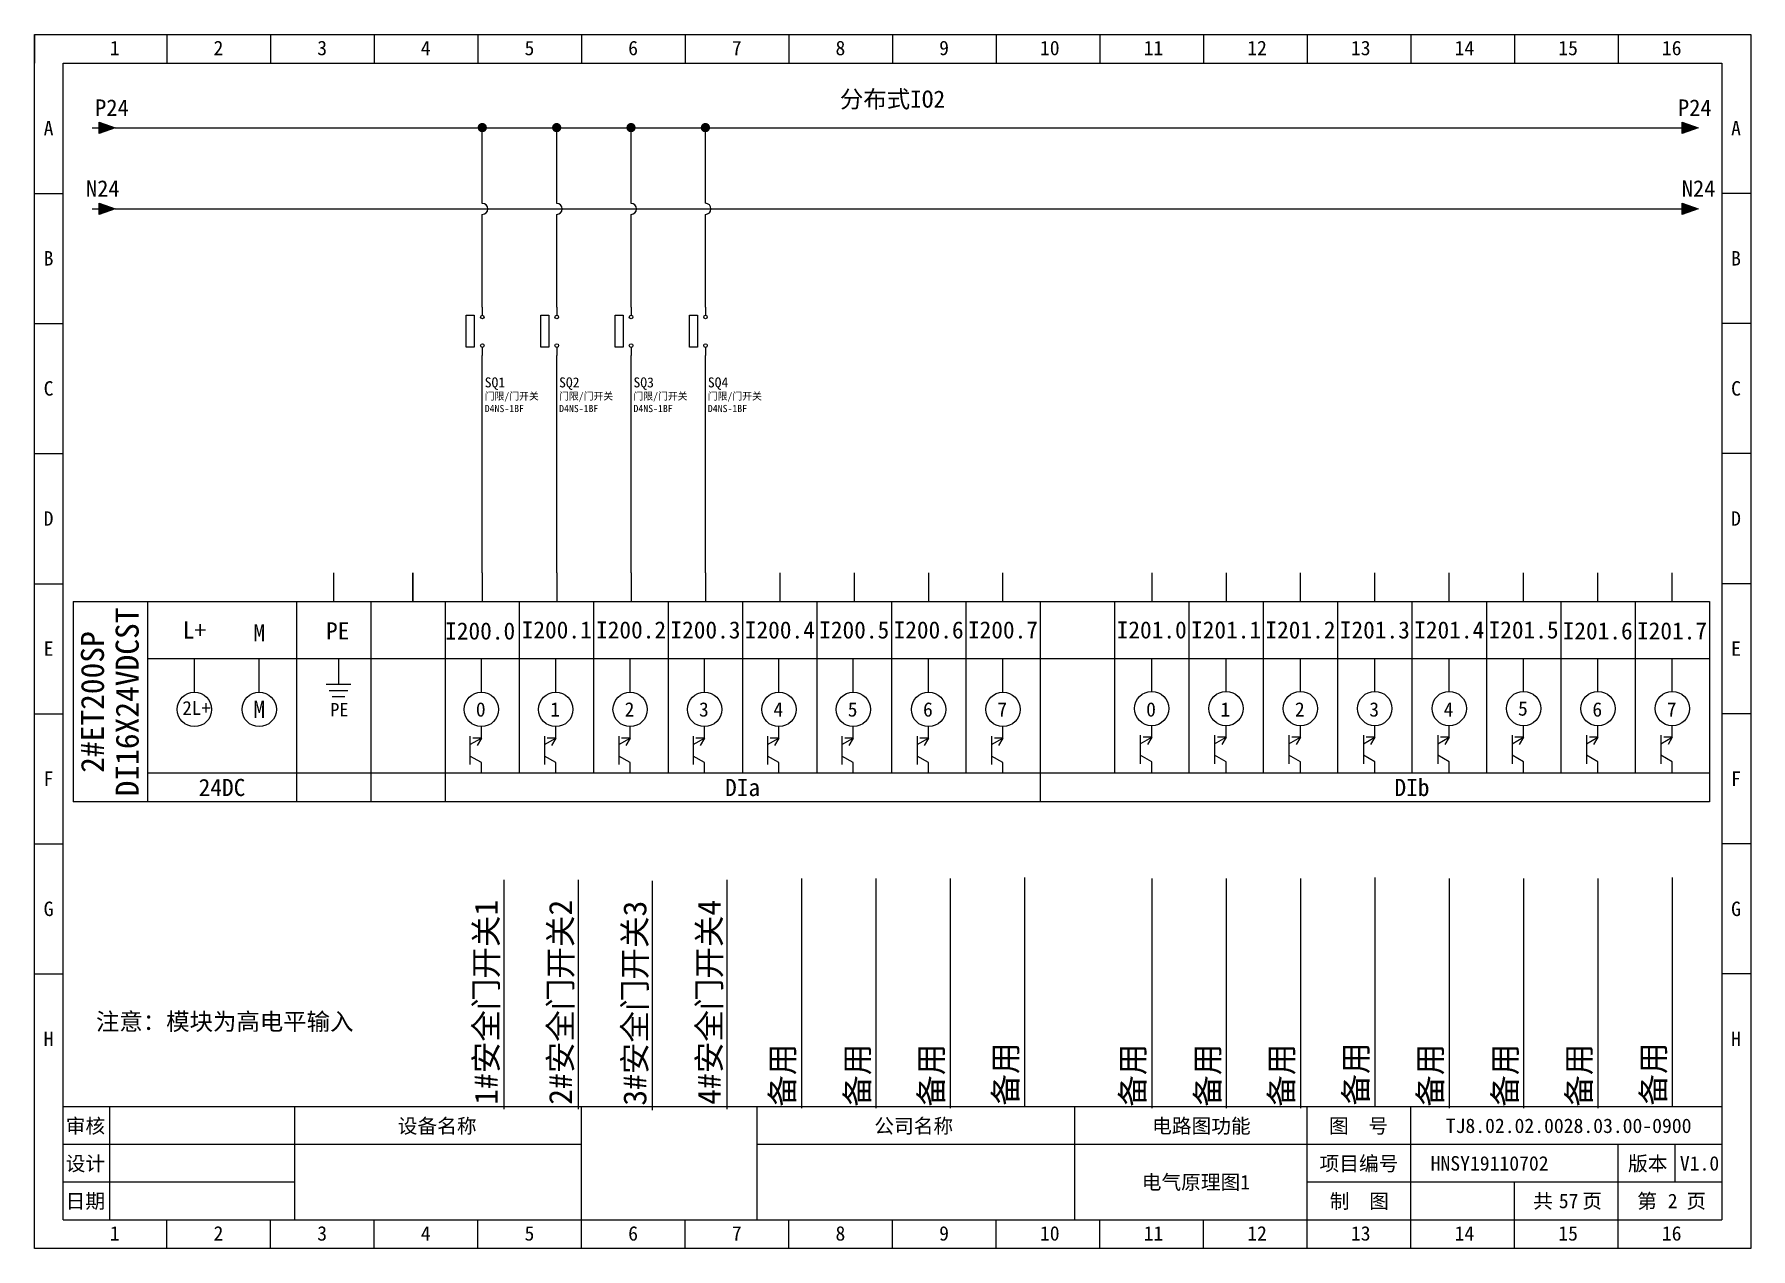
# Model space of a CAD drawing. Header units: millimetres. Extents: x 914 to 910632, y -176 to 682692.
# Drawn here: x 4901 to 5198, y 3539.4 to 3749.4 of the extents above; entities that cross this region are included whole.
import ezdxf
from ezdxf.enums import TextEntityAlignment as Align

# ---------------------------------------------------------------- set-up
doc = ezdxf.new("R2010")
doc.units = ezdxf.units.MM
doc.layers.add('EPLAN311', color=1, linetype='Continuous', lineweight=25)
doc.styles.get("Standard").update_dxf_attribs({"font": 'arial.ttf'})
doc.styles.add('宋体', font='')
doc.styles.get('宋体').set_extended_font_data('宋体')

# ---------------------------------------------------------------- blocks, each defined once
blk = doc.blocks.new('EPLSYM_LibrarySPECIAL_Symbol8_Variant0_Placement1')
at = {"linetype": 'Continuous', "lineweight": 25, "ltscale": 4}
blk.add_hatch(color=1, dxfattribs=at).paths.add_polyline_path([(-0.75, 1), (2, 0), (-0.75, -1)], flags=0)
at = {"color": 1, "linetype": 'Continuous', "lineweight": 25, "ltscale": 4}
blk.add_line((-2, 0), (-0.75, 0), dxfattribs=at)
blk.add_lwpolyline([(-0.75, 1), (2, 0), (-0.75, -1)], close=True, dxfattribs=at)
at = {"color": 5}
blk.add_attdef('70_20010', text='', height=2.85, dxfattribs=at).set_placement((3, 0), align=Align.MIDDLE_LEFT)
at = {"color": 73}
for tag, p in [('70_24350', (33.76, 0)), ('70_24300', (72.31, 0))]:
    blk.add_attdef(tag, text='', height=2.06, dxfattribs=at).set_placement(p, align=Align.MIDDLE_LEFT)
blk = doc.blocks.new('*U300')
blk.add_line((0, 0.14), (0, 5.8))
blk.add_circle((0, -2.83), 2.97)
blk = doc.blocks.new('*U301')
at = {"color": 0, "linetype": 'ByBlock', "lineweight": -2, "transparency": 16777216}
for p in [(0, 0), (12.87, 0)]:
    blk.add_blockref('*U300', p, dxfattribs=at)
blk = doc.blocks.new('门限开关常开')
at = {"color": 5, "linetype": 'Continuous', "lineweight": 25, "ltscale": 4}
for p, q in [((0, 8.4), (0, 7)), ((0, 1.4), (0, 0))]:
    blk.add_line(p, q, dxfattribs=at)
blk.add_lwpolyline([(-2.8, 7), (-1.4, 7), (-1.4, 1.4), (-2.8, 1.4)], close=True)
for centre in [(0.01, 6.69), (0.01, 1.71)]:
    blk.add_circle(centre, 0.313)
at = {"color": 0, "style": '宋体'}
for tag, p in [('01', (0.42, 7.67)), ('02', (0.42, -0.54)), ('04', (0.42, -7.76)), ('05', (0.42, -9.92))]:
    blk.add_attdef(tag, p, '', height=1.26, dxfattribs=at)
at = {"color": 5, "style": '宋体'}
blk.add_attdef('03', (0.42, -5.6), '', height=1.75, dxfattribs=at)
blk = doc.blocks.new('*U388')
blk.add_line((-2.5, 0), (2.5, 0))
blk = doc.blocks.new('*U389')
at = {"color": 0, "linetype": 'ByBlock', "lineweight": -2, "transparency": 16777216}
for p in [(0, 0), (0, -22.5), (0, -45), (0, -67.5), (0, -90), (0, -112.5), (0, -135)]:
    blk.add_blockref('*U388', p, dxfattribs=at)
blk = doc.blocks.new('*U390')
blk.add_line((-2.5, 0), (2.5, 0))
blk = doc.blocks.new('*U391')
at = {"color": 0, "linetype": 'ByBlock', "lineweight": -2, "transparency": 16777216}
for p in [(0, 0), (0, -22.5), (0, -45), (0, -67.5), (0, -90), (0, -112.5), (0, -135)]:
    blk.add_blockref('*U390', p, dxfattribs=at)
blk = doc.blocks.new('制图图框')
for p, q in [((-2700.08, 789.32), (-2403.08, 789.32)), ((-2700.08, 579.32), (-2700.08, 789.32)), ((-2700.08, 789.32), (-2700.08, 784.32)), ((-2700.08, 789.32), (-2695.08, 789.32)), ((-2677.15, 789.32), (-2677.15, 784.32)), ((-2659.21, 789.32), (-2659.21, 784.32)), ((-2641.27, 789.32), (-2641.27, 784.32)), ((-2623.33, 789.32), (-2623.33, 784.32)), ((-2605.4, 789.32), (-2605.4, 784.32)), ((-2587.46, 789.32), (-2587.46, 784.32)), ((-2569.52, 789.32), (-2569.52, 784.32)), ((-2551.58, 789.32), (-2551.58, 784.32)), ((-2533.65, 789.32), (-2533.65, 784.32)), ((-2515.71, 789.32), (-2515.71, 784.32)), ((-2497.77, 789.32), (-2497.77, 784.32)), ((-2479.83, 789.32), (-2479.83, 784.32)), ((-2461.9, 789.32), (-2461.9, 784.32)), ((-2443.96, 789.32), (-2443.96, 784.32)), ((-2426.02, 789.32), (-2426.02, 784.32)), ((-2403.08, 789.32), (-2403.08, 579.32)), ((-2403.08, 789.32), (-2403.08, 784.32)), ((-2695.08, 784.32), (-2408.08, 784.32)), ((-2695.08, 584.32), (-2695.08, 784.32)), ((-2408.08, 784.32), (-2408.08, 584.32)), ((-2408.08, 603.82), (-2695.08, 603.82)), ((-2687.08, 603.82), (-2687.08, 584.32)), ((-2655.08, 603.82), (-2655.08, 584.32)), ((-2655.08, 603.82), (-2655.08, 584.32)), ((-2605.4, 579.32), (-2605.4, 603.82)), ((-2575.08, 603.82), (-2575.08, 584.32)), ((-2575.08, 603.82), (-2575.08, 584.32)), ((-2575.08, 603.82), (-2575.08, 584.32)), ((-2520.08, 603.82), (-2520.08, 584.32)), ((-2479.83, 579.32), (-2479.83, 603.82)), ((-2461.9, 579.32), (-2461.9, 603.82)), ((-2655.08, 597.32), (-2695.08, 597.32)), ((-2605.4, 597.32), (-2655.08, 597.32)), ((-2408.08, 597.32), (-2575.08, 597.32)), ((-2426.02, 579.32), (-2426.02, 597.32)), ((-2416.18, 597.32), (-2416.18, 590.82)), ((-2655.08, 590.82), (-2695.08, 590.82)), ((-2408.08, 590.82), (-2479.83, 590.82)), ((-2443.96, 579.32), (-2443.96, 590.82)), ((-2695.08, 584.32), (-2408.08, 584.32)), ((-2677.15, 579.32), (-2677.15, 584.32)), ((-2659.21, 579.32), (-2659.21, 584.32)), ((-2641.27, 579.32), (-2641.27, 584.32)), ((-2623.33, 579.32), (-2623.33, 584.32)), ((-2587.46, 579.32), (-2587.46, 584.32)), ((-2569.52, 579.32), (-2569.52, 584.32)), ((-2551.58, 579.32), (-2551.58, 584.32)), ((-2533.65, 579.32), (-2533.65, 584.32)), ((-2515.71, 579.32), (-2515.71, 584.32)), ((-2497.77, 579.32), (-2497.77, 584.32)), ((-2403.08, 579.32), (-2700.08, 579.32))]:
    blk.add_line(p, q)
blk.add_blockref('*U389', (-2697.58, 761.82))
at = {"xscale": -1}
blk.add_blockref('*U391', (-2405.58, 761.82), dxfattribs=at)
at = {"style": '宋体'}
for s, p in [('1', (-2687.01, 785.71)), ('2', (-2669.07, 785.71)), ('3', (-2651.13, 785.71)), ('4', (-2633.2, 785.71)), ('5', (-2615.26, 785.71)), ('6', (-2597.32, 785.71)), ('7', (-2579.38, 785.71)), ('8', (-2561.45, 785.71)), ('9', (-2543.51, 785.71)), ('10', (-2526.07, 785.71)), ('11', (-2508.13, 785.71)), ('12', (-2490.2, 785.71)), ('13', (-2472.26, 785.71)), ('14', (-2454.32, 785.71)), ('15', (-2436.38, 785.71)), ('16', (-2418.45, 785.71)), ('A', (-2698.47, 771.84)), ('A', (-2406.47, 771.84)), ('B', (-2698.47, 749.34)), ('B', (-2406.47, 749.34)), ('C', (-2698.47, 726.84)), ('C', (-2406.47, 726.84)), ('D', (-2698.47, 704.34)), ('D', (-2406.47, 704.34)), ('E', (-2698.47, 681.84)), ('E', (-2406.47, 681.84)), ('F', (-2698.47, 659.34)), ('F', (-2406.47, 659.34)), ('G', (-2698.47, 636.84)), ('G', (-2406.47, 636.84)), ('H', (-2698.47, 614.34)), ('H', (-2406.47, 614.34)), ('审核', (-2694.65, 599.29)), ('设备名称', (-2637.2, 599.28)), ('公司名称', (-2554.73, 599.29)), ('电路图功能', (-2506.66, 599.29)), ('图  号', (-2476.05, 599.3)), ('设计', (-2694.66, 592.79)), ('项目编号', (-2477.68, 592.79)), ('版本', (-2424.3, 592.79)), ('日期', (-2694.66, 586.29)), ('制  图', (-2475.91, 586.28)), ('共   页', (-2440.72, 586.31)), ('第   页', (-2422.72, 586.3)), ('1', (-2687.01, 580.71)), ('2', (-2669.07, 580.71)), ('3', (-2651.13, 580.71)), ('4', (-2633.2, 580.71)), ('5', (-2615.26, 580.71)), ('6', (-2597.32, 580.71)), ('7', (-2579.38, 580.71)), ('8', (-2561.45, 580.71)), ('9', (-2543.51, 580.71)), ('10', (-2526.07, 580.71)), ('11', (-2508.13, 580.71)), ('12', (-2490.2, 580.71)), ('13', (-2472.26, 580.71)), ('14', (-2454.32, 580.71)), ('15', (-2436.38, 580.71)), ('16', (-2418.45, 580.71))]:
    blk.add_text(s, height=2.5, dxfattribs=at).set_placement(p)

msp = doc.modelspace()

# ---------------------------------------------------------------- hatches: boundary and pattern name
at = {"layer": 'EPLAN311', "ltscale": 4}
h = msp.add_hatch(color=0, dxfattribs=at)
edge = h.paths.add_edge_path()
edge.add_arc((4978.558, 3733.299), 0.81, 0, 360)
h = msp.add_hatch(color=0, dxfattribs=at)
edge = h.paths.add_edge_path()
edge.add_arc((4991.428, 3733.299), 0.81, 0, 360)
h = msp.add_hatch(color=0, dxfattribs=at)
edge = h.paths.add_edge_path()
edge.add_arc((5004.298, 3733.299), 0.81, 0, 360)
h = msp.add_hatch(color=0, dxfattribs=at)
edge = h.paths.add_edge_path()
edge.add_arc((5017.168, 3733.299), 0.81, 0, 360)

# ---------------------------------------------------------------- linework, layer by layer
at = {"color": 0}
for p, q in [((4915.04, 3733.25), (5184.945, 3733.25)), ((4915.022, 3719.243), (5184.945, 3719.25))]:
    msp.add_line(p, q, dxfattribs=at)
for p, q in [((4978.563, 3720.2), (4978.563, 3733.25)), ((4991.433, 3720.2), (4991.433, 3733.25)), ((5004.303, 3720.2), (5004.303, 3733.25)), ((5017.173, 3720.201), (5017.173, 3733.25)), ((4978.563, 3702.229), (4978.563, 3718.29)), ((4991.433, 3702.229), (4991.433, 3718.29)), ((5004.303, 3702.229), (5004.303, 3718.29)), ((5017.173, 3702.229), (5017.173, 3718.291)), ((4978.563, 3656.307), (4978.563, 3693.913)), ((4991.433, 3656.307), (4991.433, 3693.913)), ((5004.303, 3656.307), (5004.303, 3693.913)), ((5017.173, 3656.307), (5017.173, 3693.913)), ((4952.823, 3656.307), (4952.823, 3651.357)), ((4966.542, 3656.31), (4966.542, 3651.36)), ((4966.542, 3651.36), (4966.542, 3656.31)), ((4978.563, 3656.307), (4978.563, 3651.357)), ((4991.433, 3656.307), (4991.433, 3651.357)), ((5004.303, 3656.307), (5004.303, 3651.357)), ((5017.173, 3656.307), (5017.173, 3651.357)), ((5030.043, 3656.307), (5030.043, 3651.357)), ((5042.913, 3656.307), (5042.913, 3651.357)), ((5055.783, 3656.307), (5055.783, 3651.357)), ((5068.653, 3651.357), (5068.653, 3656.307)), ((5094.393, 3656.307), (5094.393, 3651.357)), ((5107.263, 3656.307), (5107.263, 3651.357)), ((5120.133, 3651.357), (5120.133, 3656.307)), ((5133.003, 3651.357), (5133.003, 3656.307)), ((5145.873, 3651.357), (5145.873, 3656.307)), ((5158.743, 3651.357), (5158.743, 3656.307)), ((5171.613, 3651.357), (5171.613, 3656.307)), ((5184.483, 3651.357), (5184.483, 3656.307)), ((4907.778, 3651.357), (5190.918, 3651.357)), ((4907.778, 3651.357), (4907.778, 3616.707)), ((4920.648, 3651.357), (4920.648, 3616.707)), ((4946.388, 3651.357), (4946.388, 3616.707)), ((4959.258, 3651.357), (4959.258, 3616.707)), ((4972.128, 3651.357), (4972.128, 3616.707)), ((4984.998, 3621.657), (4984.998, 3651.357)), ((4997.868, 3621.657), (4997.868, 3651.357)), ((5010.738, 3651.357), (5010.738, 3621.657)), ((5023.608, 3651.357), (5023.608, 3621.657)), ((5036.478, 3651.357), (5036.478, 3621.657)), ((5049.348, 3651.357), (5049.348, 3621.635)), ((5062.218, 3651.357), (5062.218, 3621.657)), ((5075.088, 3651.357), (5075.088, 3616.707)), ((5087.958, 3651.357), (5087.958, 3621.657)), ((5100.828, 3651.357), (5100.828, 3621.657)), ((5113.698, 3651.357), (5113.698, 3621.657)), ((5126.568, 3651.357), (5126.568, 3621.657)), ((5139.438, 3651.357), (5139.438, 3621.657)), ((5152.308, 3651.357), (5152.308, 3621.657)), ((5165.178, 3651.357), (5165.178, 3621.657)), ((5178.048, 3651.357), (5178.048, 3621.657)), ((5190.918, 3651.357), (5190.918, 3616.707)), ((4920.648, 3641.457), (5190.918, 3641.457)), ((4928.752, 3635.647), (4928.752, 3641.457)), ((4939.953, 3635.647), (4939.953, 3641.457)), ((4953.672, 3641.46), (4953.672, 3637.045)), ((4978.407, 3635.647), (4978.407, 3641.297)), ((4991.277, 3635.647), (4991.277, 3641.297)), ((5004.147, 3635.647), (5004.147, 3641.297)), ((5017.017, 3635.647), (5017.017, 3641.297)), ((5029.887, 3635.647), (5029.887, 3641.297)), ((5042.757, 3635.647), (5042.757, 3641.297)), ((5055.783, 3635.647), (5055.783, 3641.297)), ((5068.653, 3635.647), (5068.653, 3641.297)), ((5094.393, 3635.806), (5094.393, 3641.457)), ((5107.263, 3635.806), (5107.263, 3641.457)), ((5120.133, 3635.806), (5120.133, 3641.457)), ((5133.003, 3635.806), (5133.003, 3641.457)), ((5145.873, 3635.806), (5145.873, 3641.457)), ((5158.743, 3635.806), (5158.743, 3641.457)), ((4978.407, 3627.727), (4978.407, 3629.707)), ((4991.277, 3627.727), (4991.277, 3629.707)), ((5004.147, 3627.727), (5004.147, 3629.707)), ((5017.017, 3627.727), (5017.017, 3629.707)), ((5029.887, 3627.727), (5029.887, 3629.707)), ((5042.757, 3627.727), (5042.757, 3629.707)), ((5055.783, 3627.727), (5055.783, 3629.707)), ((5068.653, 3627.727), (5068.653, 3629.707)), ((5094.393, 3627.886), (5094.393, 3629.866)), ((5107.263, 3627.886), (5107.263, 3629.866)), ((5120.133, 3627.886), (5120.133, 3629.866)), ((5133.003, 3627.886), (5133.003, 3629.866)), ((5145.873, 3627.886), (5145.873, 3629.866)), ((5158.743, 3627.886), (5158.743, 3629.866)), ((5171.613, 3627.886), (5171.613, 3629.866)), ((5184.483, 3627.886), (5184.483, 3629.866)), ((4976.427, 3628.077), (4976.427, 3623.127)), ((4976.427, 3626.586), (4978.407, 3627.727)), ((4978.407, 3627.727), (4976.922, 3627.727)), ((4978.407, 3627.727), (4977.662, 3626.442)), ((4989.297, 3628.077), (4989.297, 3623.127)), ((4989.297, 3626.586), (4991.277, 3627.727)), ((4991.277, 3627.727), (4989.792, 3627.727)), ((4991.277, 3627.727), (4990.532, 3626.442)), ((5002.167, 3628.077), (5002.167, 3623.127)), ((5002.167, 3626.586), (5004.147, 3627.727)), ((5004.147, 3627.727), (5002.662, 3627.727)), ((5004.147, 3627.727), (5003.402, 3626.442)), ((5015.037, 3628.077), (5015.037, 3623.127)), ((5015.037, 3626.586), (5017.017, 3627.727)), ((5017.017, 3627.727), (5015.532, 3627.727)), ((5017.017, 3627.727), (5016.272, 3626.442)), ((5027.907, 3628.077), (5027.907, 3623.127)), ((5027.907, 3626.586), (5029.887, 3627.727)), ((5029.887, 3627.727), (5028.402, 3627.727)), ((5029.887, 3627.727), (5029.142, 3626.442)), ((5040.777, 3628.077), (5040.777, 3623.127)), ((5040.777, 3626.586), (5042.757, 3627.727)), ((5042.757, 3627.727), (5041.272, 3627.727)), ((5042.757, 3627.727), (5042.012, 3626.442)), ((5053.803, 3628.077), (5053.803, 3623.127)), ((5053.803, 3626.586), (5055.783, 3627.727)), ((5055.783, 3627.727), (5054.298, 3627.727)), ((5055.783, 3627.727), (5055.038, 3626.442)), ((5066.673, 3628.077), (5066.673, 3623.127)), ((5066.673, 3626.586), (5068.653, 3627.727)), ((5068.653, 3627.727), (5067.168, 3627.727)), ((5068.653, 3627.727), (5067.908, 3626.442)), ((5092.413, 3628.236), (5092.413, 3623.286)), ((5092.413, 3626.746), (5094.393, 3627.886)), ((5094.393, 3627.886), (5092.908, 3627.886)), ((5094.393, 3627.886), (5093.648, 3626.602)), ((5105.283, 3628.236), (5105.283, 3623.286)), ((5105.283, 3626.746), (5107.263, 3627.886)), ((5107.263, 3627.886), (5105.778, 3627.886)), ((5107.263, 3627.886), (5106.518, 3626.602)), ((5118.153, 3628.236), (5118.153, 3623.286)), ((5118.153, 3626.746), (5120.133, 3627.886)), ((5120.133, 3627.886), (5118.648, 3627.886)), ((5120.133, 3627.886), (5119.388, 3626.602)), ((5131.023, 3628.236), (5131.023, 3623.286)), ((5131.023, 3626.746), (5133.003, 3627.886)), ((5133.003, 3627.886), (5131.518, 3627.886)), ((5133.003, 3627.886), (5132.258, 3626.602)), ((5143.893, 3628.236), (5143.893, 3623.286)), ((5143.893, 3626.746), (5145.873, 3627.886)), ((5145.873, 3627.886), (5144.388, 3627.886)), ((5145.873, 3627.886), (5145.128, 3626.602)), ((5156.763, 3628.236), (5156.763, 3623.286)), ((5156.763, 3626.746), (5158.743, 3627.886)), ((5158.743, 3627.886), (5157.258, 3627.886)), ((5158.743, 3627.886), (5157.998, 3626.602)), ((5169.633, 3628.236), (5169.633, 3623.286)), ((5169.633, 3626.746), (5171.613, 3627.886)), ((5171.613, 3627.886), (5170.128, 3627.886)), ((5171.613, 3627.886), (5170.868, 3626.602)), ((5182.503, 3628.236), (5182.503, 3623.286)), ((5182.503, 3626.746), (5184.483, 3627.886)), ((5184.483, 3627.886), (5182.998, 3627.886)), ((5184.483, 3627.886), (5183.738, 3626.602)), ((4978.407, 3623.477), (4976.427, 3624.605)), ((4978.407, 3621.657), (4978.407, 3623.477)), ((4991.277, 3623.477), (4989.297, 3624.605)), ((4991.277, 3621.657), (4991.277, 3623.477)), ((5004.147, 3623.477), (5002.167, 3624.605)), ((5004.147, 3621.657), (5004.147, 3623.477)), ((5017.017, 3623.477), (5015.037, 3624.605)), ((5017.017, 3621.657), (5017.017, 3623.477)), ((5029.887, 3623.477), (5027.907, 3624.605)), ((5029.887, 3621.657), (5029.887, 3623.477)), ((5042.757, 3623.477), (5040.777, 3624.605)), ((5042.757, 3621.657), (5042.757, 3623.477)), ((5055.783, 3623.477), (5053.803, 3624.605)), ((5055.783, 3621.657), (5055.783, 3623.477)), ((5068.653, 3623.477), (5066.673, 3624.605)), ((5068.653, 3621.657), (5068.653, 3623.477)), ((5094.393, 3623.637), (5092.413, 3624.764)), ((5094.393, 3621.657), (5094.393, 3623.637)), ((5107.263, 3623.637), (5105.283, 3624.764)), ((5107.263, 3621.657), (5107.263, 3623.637)), ((5120.133, 3623.637), (5118.153, 3624.764)), ((5120.133, 3621.657), (5120.133, 3623.637)), ((5133.003, 3623.637), (5131.023, 3624.764)), ((5133.003, 3621.657), (5133.003, 3623.637)), ((5145.873, 3623.637), (5143.893, 3624.764)), ((5145.873, 3621.657), (5145.873, 3623.637)), ((5158.743, 3623.637), (5156.763, 3624.764)), ((5158.743, 3621.657), (5158.743, 3623.637)), ((5171.613, 3623.637), (5169.633, 3624.764)), ((5171.613, 3621.657), (5171.613, 3623.637)), ((5184.483, 3623.637), (5182.503, 3624.764)), ((5184.483, 3621.657), (5184.483, 3623.637)), ((4946.388, 3621.657), (4920.648, 3621.657)), ((4954.331, 3621.657), (4946.388, 3621.657)), ((5075.088, 3621.657), (4954.331, 3621.657)), ((5082.329, 3621.657), (5075.088, 3621.657)), ((5190.918, 3621.657), (5082.329, 3621.657)), ((5190.918, 3616.707), (4907.778, 3616.707)), ((4982.3, 3603.223), (4982.3, 3563.523)), ((4995.17, 3603.223), (4995.17, 3563.523)), ((5008.04, 3563.364), (5008.04, 3603.063)), ((5020.91, 3563.523), (5020.91, 3603.223)), ((5033.78, 3603.424), (5033.78, 3563.724)), ((5046.65, 3603.424), (5046.65, 3563.724)), ((5059.52, 3603.424), (5059.52, 3563.724)), ((5072.39, 3603.624), (5072.39, 3563.925)), ((5094.393, 3603.424), (5094.393, 3563.724)), ((5107.263, 3603.424), (5107.263, 3563.724)), ((5120.133, 3603.424), (5120.133, 3563.724)), ((5133.003, 3603.624), (5133.003, 3563.925)), ((5145.873, 3603.424), (5145.873, 3563.724)), ((5158.743, 3603.424), (5158.743, 3563.724)), ((5171.613, 3603.424), (5171.613, 3563.724)), ((5184.483, 3603.624), (5184.483, 3563.925))]:
    msp.add_line(p, q)
at = {"ltscale": 4}
for p, q in [((4951.516, 3637.045), (4955.828, 3637.045)), ((4952.055, 3635.967), (4955.289, 3635.967)), ((4952.594, 3634.889), (4954.75, 3634.889))]:
    msp.add_line(p, q, dxfattribs=at)
for centre in [(4928.752, 3632.677), (4939.953, 3632.677), (4978.407, 3632.677), (4991.277, 3632.677), (5004.147, 3632.677), (5017.017, 3632.677), (5029.887, 3632.677), (5042.757, 3632.677), (5055.783, 3632.677), (5068.653, 3632.677), (5094.393, 3632.836), (5107.263, 3632.836), (5120.133, 3632.836), (5133.003, 3632.836), (5145.873, 3632.836), (5158.743, 3632.836)]:
    msp.add_circle(centre, 2.97)
for centre in [(4978.563, 3719.245), (4991.433, 3719.245), (5004.303, 3719.245), (5017.173, 3719.246)]:
    msp.add_arc(centre, 0.955, 270, 90)

# ---------------------------------------------------------------- block references
for name, p in [('制图图框', (7601.127, 2960.106)), ('*U301', (5171.613, 3635.661))]:
    msp.add_blockref(name, p)
at = {"color": 7}
ref = msp.add_blockref('EPLSYM_LibrarySPECIAL_Symbol8_Variant0_Placement1', (4913.04, 3733.25), dxfattribs=at)
ref.add_attrib('70_20010', 'P24', dxfattribs={"color": 5, "height": 2.8548, "style": '宋体'}).set_placement((4911.556, 3736.75), align=Align.MIDDLE_LEFT)
ref = msp.add_blockref('EPLSYM_LibrarySPECIAL_Symbol8_Variant0_Placement1', (5186.945, 3733.25), dxfattribs=at)
ref.add_attrib('70_20010', 'P24', dxfattribs={"color": 5, "height": 2.8548, "style": '宋体'}).set_placement((5185.461, 3736.749), align=Align.MIDDLE_LEFT)
ref = msp.add_blockref('EPLSYM_LibrarySPECIAL_Symbol8_Variant0_Placement1', (4913.04, 3719.25), dxfattribs=at)
ref.add_attrib('70_20010', 'N24', dxfattribs={"color": 5, "height": 2.8548, "style": '宋体'}).set_placement((4909.981, 3722.762), align=Align.MIDDLE_LEFT)
ref = msp.add_blockref('EPLSYM_LibrarySPECIAL_Symbol8_Variant0_Placement1', (5186.945, 3719.249), dxfattribs=at)
ref.add_attrib('70_20010', 'N24', dxfattribs={"color": 5, "height": 2.8548, "style": '宋体'}).set_placement((5186.118, 3722.762), align=Align.MIDDLE_LEFT)
at = {"xscale": 0.99, "yscale": 0.99, "zscale": 0.99}
for p, values in [((4978.563, 3693.913), {'05': 'D4NS-1BF', '04': '门限/门开关', '03': 'SQ1'}), ((4991.433, 3693.913), {'05': 'D4NS-1BF', '04': '门限/门开关', '03': 'SQ2'}), ((5004.303, 3693.913), {'05': 'D4NS-1BF', '04': '门限/门开关', '03': 'SQ3'}), ((5017.173, 3693.913), {'05': 'D4NS-1BF', '04': '门限/门开关', '03': 'SQ4'})]:
    msp.add_blockref('门限开关常开', p, dxfattribs=at).add_auto_attribs(values)

# ---------------------------------------------------------------- texts
at = {"style": '宋体'}
for s, height, p in [('I200.0', 2.97, (4972.128, 3644.762)), ('0', 2.475, (4977.453, 3631.439)), ('1', 2.475, (4990.323, 3631.439)), ('2', 2.475, (5003.193, 3631.439)), ('3', 2.475, (5016.063, 3631.439)), ('4', 2.475, (5028.933, 3631.439)), ('5', 2.475, (5041.803, 3631.439)), ('6', 2.475, (5054.829, 3631.439)), ('7', 2.475, (5067.699, 3631.439)), ('0', 2.475, (5093.439, 3631.439)), ('1', 2.475, (5106.309, 3631.439)), ('2', 2.475, (5119.179, 3631.439)), ('3', 2.475, (5132.049, 3631.439)), ('4', 2.475, (5144.919, 3631.439)), ('5', 2.475, (5157.789, 3631.599)), ('6', 2.475, (5170.659, 3631.439)), ('7', 2.475, (5183.529, 3631.439))]:
    msp.add_text(s, height=height, dxfattribs=at).set_placement(p)
at = {"color": 0, "style": '宋体'}
for s, p in [('1#安全门开关1', (4981.217, 3564.313)), ('2#安全门开关2', (4994.087, 3564.313)), ('3#安全门开关3', (5006.957, 3564.154)), ('4#安全门开关4', (5019.827, 3564.313)), ('备用', (5032.487, 3563.965)), ('备用', (5045.438, 3563.965)), ('备用', (5058.227, 3563.965)), ('备用', (5071.097, 3564.166)), ('备用', (5093.1, 3563.965)), ('备用', (5106.051, 3563.965)), ('备用', (5118.84, 3563.965)), ('备用', (5131.71, 3564.166)), ('备用', (5144.58, 3563.965)), ('备用', (5157.531, 3563.965)), ('备用', (5170.32, 3563.965)), ('备用', (5183.19, 3564.166))]:
    msp.add_text(s, height=4, rotation=89.99653, dxfattribs=at).set_placement(p)
at = {"style": '宋体'}
for s, width, insert, char_height, attachment_point in [('分布式IO2', 67.69249, (5049.544, 3738.057), 2.97, 5), ('L+', 2.52587, (4928.749, 3646.407), 2.97, 5), ('\\pi-5.94,l8.91,t8.91;PE', 2.52587, (4952.049, 3646.264), 2.97, 5), ('I200.1', 2.52587, (4991.433, 3646.407), 2.97, 5), ('I200.2', 2.52587, (5004.303, 3646.407), 2.97, 5), ('I200.3', 2.52587, (5017.173, 3646.407), 2.97, 5), ('I200.4', 2.52587, (5030.043, 3646.407), 2.97, 5), ('I200.5', 2.52587, (5042.913, 3646.407), 2.97, 5), ('I200.6', 2.52587, (5055.783, 3646.407), 2.97, 5), ('I200.7', 2.52587, (5068.653, 3646.407), 2.97, 5), ('I201.0', 2.52587, (5094.393, 3646.407), 2.97, 5), ('I201.1', 2.52587, (5107.263, 3646.407), 2.97, 5), ('I201.2', 2.52587, (5120.133, 3646.407), 2.97, 5), ('I201.3', 2.52587, (5133.003, 3646.407), 2.97, 5), ('I201.4', 2.52587, (5145.873, 3646.407), 2.97, 5), ('I201.5', 2.52587, (5158.743, 3646.407), 2.97, 5), ('I201.6', 2.52587, (5171.563, 3646.246), 2.97, 5), ('I201.7', 2.52587, (5184.433, 3646.246), 2.97, 5), ('2L+', 2.52587, (4929.122, 3632.924), 2.42, 5), ('PE', 3.09008, (4952.256, 3633.79), 2.31, 1), ('24DC', 2.52587, (4933.518, 3619.16), 2.97, 5), ('DIa', 2.52587, (5023.604, 3619.16), 2.97, 5), ('DIb', 2.52587, (5139.434, 3619.16), 2.97, 5), ('注意：模块为高电平输入', 50.85714, (4933.986, 3578.532), 2.97, 5)]:
    msp.add_mtext_dynamic_manual_height_columns(s, width=width, gutter_width=12.5, heights=[0], dxfattribs=dict(at, insert=insert, char_height=char_height, attachment_point=attachment_point))
at = {"char_height": 2.97, "width": 0.51975, "attachment_point": 1, "style": '宋体'}
for insert in [(4938.959, 3647.401), (4938.959, 3634.182)]:
    msp.add_mtext('M', dxfattribs=dict(at, insert=insert))
at = {"style": '宋体'}
for tag, p in [('DI16X24VDCST', (4917.11, 3633.971)), ('2#ET200SP', (4911.094, 3633.952))]:
    msp.add_attdef(tag, text='封页', height=4, rotation=90, dxfattribs=at).set_placement(p, align=Align.MIDDLE_CENTER)
for tag, text, p in [('TJ8.02.02.0028.03.00-0900', 'TJ8.01.01.0181.00.01-0900', (5166.543, 3560.675)), ('HNSY19110702', 'HNSY19110702', (5152.871, 3554.175)), ('V1.0', '1.0', (5189.194, 3554.175)), ('电气原理图1', '封页', (5102.043, 3550.925)), ('57', '01', (5166.543, 3547.675)), ('2', '01', (5184.543, 3547.675))]:
    msp.add_attdef(tag, text=text, height=2.5, dxfattribs=at).set_placement(p, align=Align.MIDDLE_CENTER)

doc.saveas('drawing.dxf')
